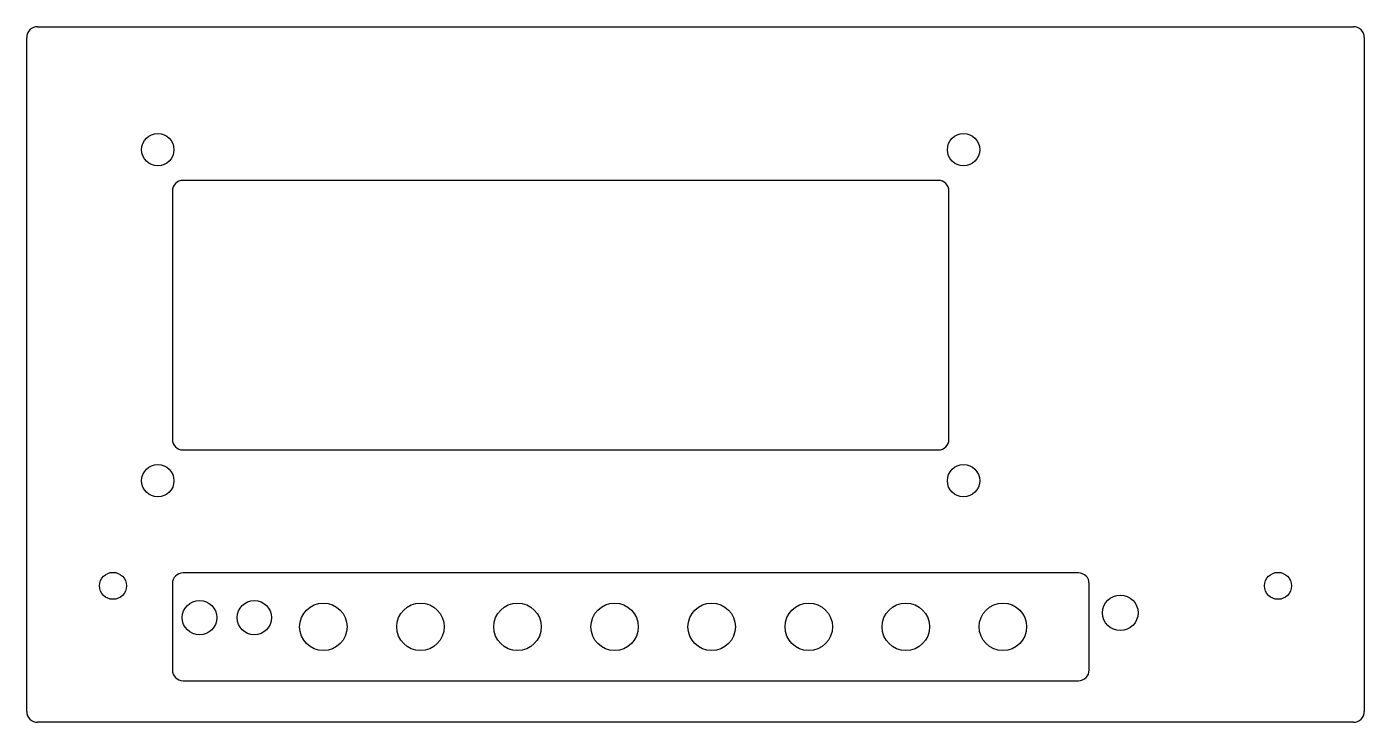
# Model space of a CAD drawing. Header units: millimetres. Extents: x 0 to 124, y 0 to 64.
import ezdxf

# ---------------------------------------------------------------- set-up
doc = ezdxf.new("R2010")
doc.units = ezdxf.units.MM
doc.layers.add('Contour', color=7, linetype='CONTINUOUS')

msp = doc.modelspace()

# ---------------------------------------------------------------- linework, layer by layer
at = {"layer": 'Contour', "color": 7, "linetype": 'CONTINUOUS'}
for p, q in [((1, 64.5), (123, 64.5)), ((0, 1), (0, 63.5)), ((124, 63.5), (124, 1)), ((84.5, 50.25), (14.5, 50.25)), ((13.5, 49.25), (13.5, 26.25)), ((85.5, 26.25), (85.5, 49.25)), ((14.5, 25.25), (84.5, 25.25)), ((97.5, 13.85), (14.5, 13.85)), ((13.5, 12.85), (13.5, 4.85)), ((98.5, 4.85), (98.5, 12.85)), ((14.5, 3.85), (97.5, 3.85)), ((123, 0), (1, 0))]:
    msp.add_line(p, q, dxfattribs=at)
for centre, radius in [((12.15, 53.1), 1.5), ((86.85, 53.1), 1.5), ((12.15, 22.4), 1.5), ((86.85, 22.4), 1.5), ((8, 12.65), 1.25), ((116, 12.65), 1.25), ((16.02, 9.7), 1.6), ((21.1, 9.7), 1.6), ((101.38, 10.15), 1.65), ((27.5, 8.85), 2.2), ((36.5, 8.85), 2.2), ((45.5, 8.85), 2.2), ((54.5, 8.85), 2.2), ((63.5, 8.85), 2.2), ((72.5, 8.85), 2.2), ((81.5, 8.85), 2.2), ((90.5, 8.85), 2.2)]:
    msp.add_circle(centre, radius, dxfattribs=at)
for centre, start, end in [((1, 63.5), 90, 180), ((123, 63.5), 0, 90), ((14.5, 49.25), 90, 180), ((84.5, 49.25), 0, 90), ((14.5, 26.25), 180, 270), ((84.5, 26.25), 270, 360), ((14.5, 12.85), 90, 180), ((97.5, 12.85), 0, 90), ((14.5, 4.85), 180, 270), ((97.5, 4.85), 270, 360), ((1, 1), 180, 270), ((123, 1), -90, 0)]:
    msp.add_arc(centre, 1, start, end, dxfattribs=at)

doc.saveas('drawing.dxf')
